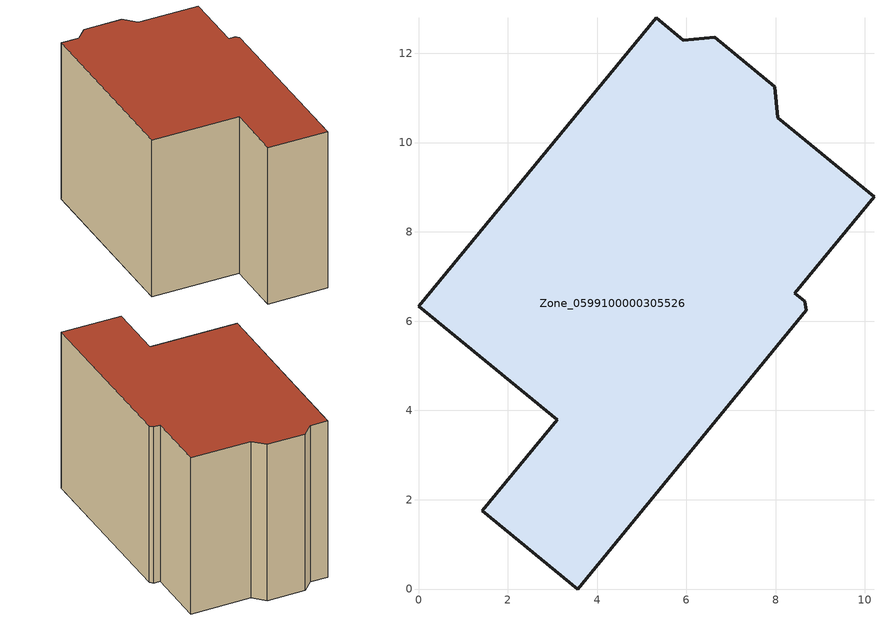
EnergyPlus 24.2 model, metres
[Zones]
Zone_0599100000305526
 floor ground (C_G): 8.68,6.24 3.56,0 1.43,1.75 3.11,3.79 0,6.34 5.32,12.79 5.93,12.29 6.63,12.36 7.98,11.25 8.05,10.55 10.2,8.79 8.43,6.63 8.66,6.45 z0
 wall outside (C_F): 3.11,3.79 1.43,1.75 3.56,0 8.68,6.24 8.66,6.45 8.43,6.63 10.2,8.79 8.05,10.55 7.98,11.25 6.63,12.36 5.93,12.29 5.32,12.79 0,6.34 3.11,3.79 z0:7.62
 roof outside (C_R): 3.56,0 8.68,6.24 8.66,6.45 8.43,6.63 10.2,8.79 8.05,10.55 7.98,11.25 6.63,12.36 5.93,12.29 5.32,12.79 0,6.34 3.11,3.79 1.43,1.75 z7.62
[BUILDING]
Pand.0599100000305526: North Axis=0; Terrain=City; Loads Convergence Tolerance Value=0.04; Temperature Convergence Tolerance Value=0.4; Solar Distribution=FullExterior; Maximum Number of Warmup Days=25; Minimum Number of Warmup Days=1
[Site:Location]
Rotterdam.The.Hague.AP_ZH_NLD Design_Conditions: Latitude=51.96; Longitude=4.45; Time Zone=1; Elevation=-4.5
[SITE:GROUNDTEMPERATURE:BUILDINGSURFACE]
18, 18, 18, 18, 18, 18, 18, 18, 18, 18, 18, 18
[MATERIAL] Thermal Absorptance=0.9; Solar Absorptance=0.7; Visible Absorptance=0.7
Name | Roughness | Thickness | Conductivity | Density | Specific Heat
G.TC.1946 | MediumSmooth | 0.15 | 1 | 540 | 1210
F.TC.1946 | Rough | 0.3 | 0.857143 | 1920 | 840
R.TC.1946 | MediumRough | 0.2 | 0.909091 | 1500 | 1000
[CONSTRUCTION]
C_G: G.TC.1946
C_F: F.TC.1946
C_R: R.TC.1946
[ZONE]
Zone_0599100000305526: Type=1; Multiplier=1; Ceiling Height=Autocalculate; Volume=Autocalculate; Floor Area=autocalculate; Part of Total Floor Area=Yes
[ZONEINFILTRATION:DESIGNFLOWRATE]
Infil_Zone_0599100000305526: Zone or ZoneList or Space or SpaceList=Zone_0599100000305526; Schedule=AlwaysOn; Design Flow Rate Calculation Method=Flow/Area; Flow Rate per Floor Area=0.003; Constant Term Coefficient=1; Temperature Term Coefficient=0; Velocity Term Coefficient=0; Velocity Squared Term Coefficient=0
[HVACTEMPLATE:ZONE:IDEALLOADSAIRSYSTEM]
Zone_0599100000305526: Maximum Heating Supply Air Temperature=50; Minimum Cooling Supply Air Temperature=13; Maximum Heating Supply Air Humidity Ratio=0.0156; Minimum Cooling Supply Air Humidity Ratio=0.0077; Heating Limit=NoLimit; Cooling Limit=NoLimit; Dehumidification Control Type=ConstantSensibleHeatRatio; Cooling Sensible Heat Ratio=0.7; Dehumidification Setpoint=60; Humidification Control Type=None; Humidification Setpoint=30; Outdoor Air Method=None; Outdoor Air Flow Rate per Person=0.00944; Outdoor Air Flow Rate per Zone Floor Area=0; Outdoor Air Flow Rate per Zone=0; Demand Controlled Ventilation Type=None; Outdoor Air Economizer Type=NoEconomizer; Heat Recovery Type=None; Sensible Heat Recovery Effectiveness=0.7; Latent Heat Recovery Effectiveness=0.65
[ZONECONTROL:THERMOSTAT]
ThermostatControl_Zone_0599100000305526: Zone or ZoneList=Zone_0599100000305526; Control Type Schedule=DualSetpointControlType; Control 1=Thermostat_Zone_0599100000305526; Temperature Difference Between Cutout And Setpoint=0
[THERMOSTATSETPOINT:DUALSETPOINT]
Thermostat_Zone_0599100000305526: Heating Setpoint Temperature Schedule=HeatingSetpoint_Zone_0599100000305526; Cooling Setpoint Temperature Schedule=CoolingSetpoint_Zone_0599100000305526
[SCHEDULE:COMPACT]
HeatingSetpoint_Zone_0599100000305526: Through: 12/31, For: AllDays, Until: 24:00, 21
CoolingSetpoint_Zone_0599100000305526: Through: 12/31, For: AllDays, Until: 24:00, 24
DualSetpointControlType: Through: 12/31, For: AllDays, Until: 24:00, 4
AlwaysOn: Through: 12/31, For: AllDays, Until: 24:00, 1
